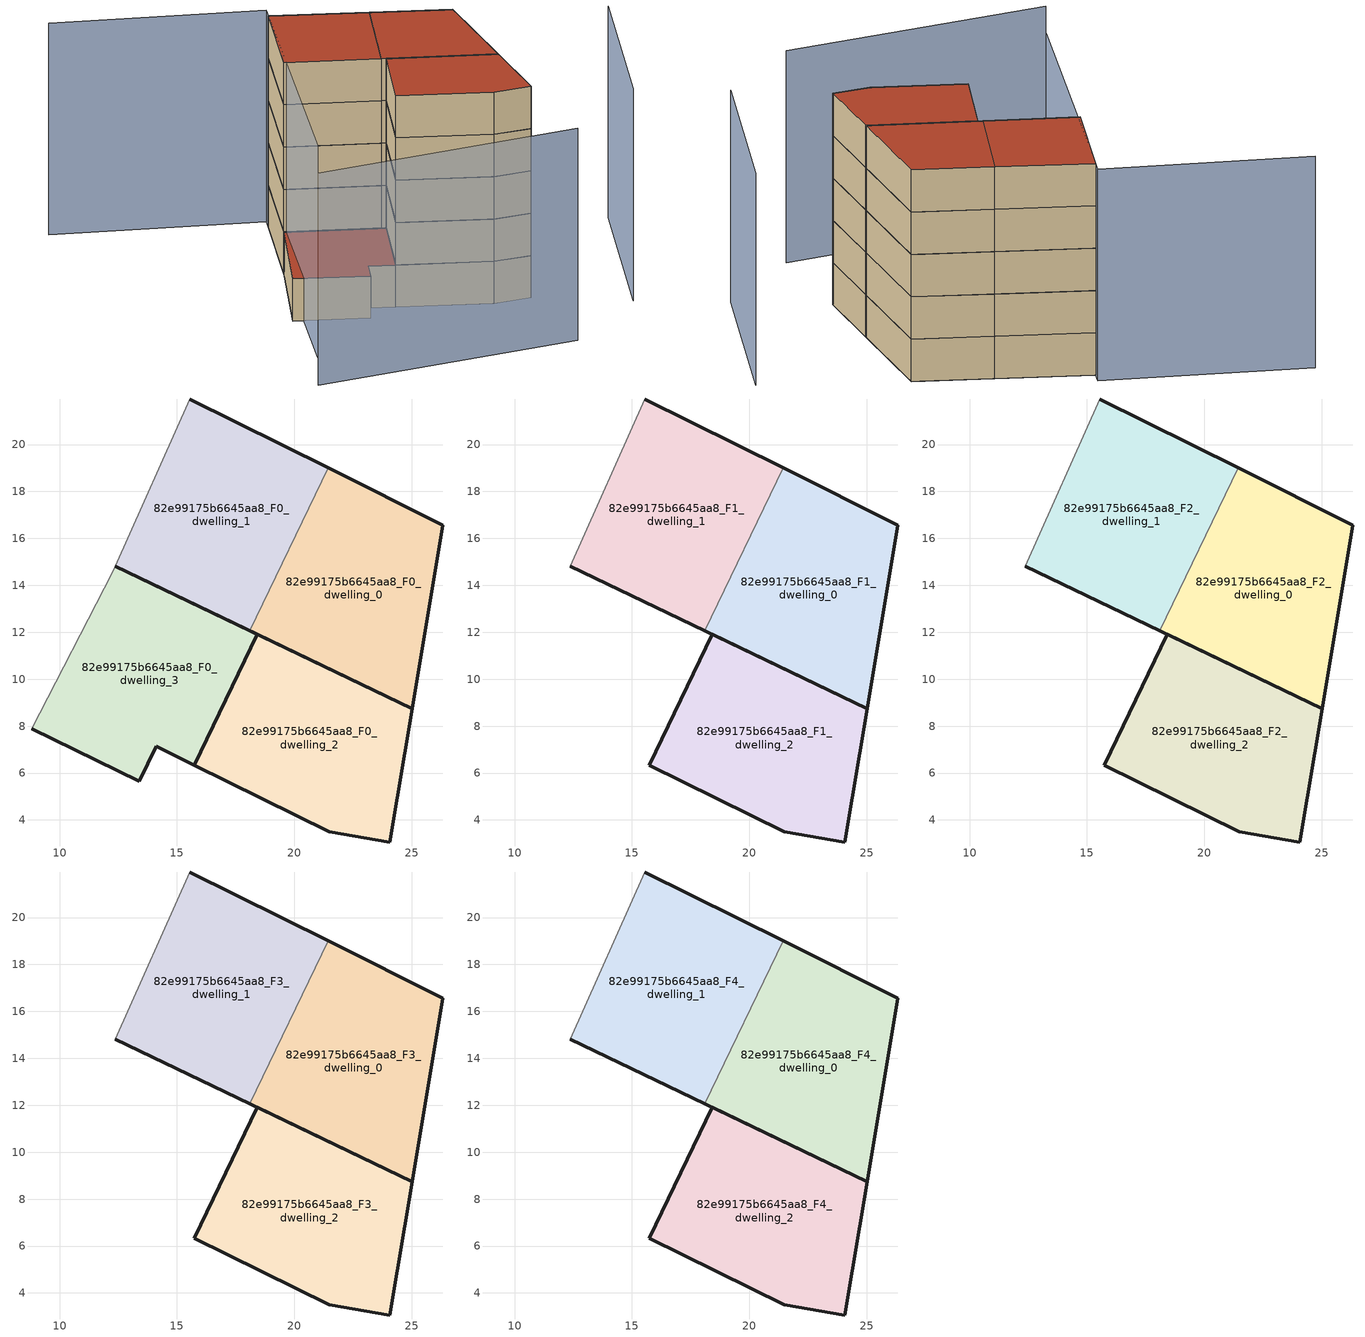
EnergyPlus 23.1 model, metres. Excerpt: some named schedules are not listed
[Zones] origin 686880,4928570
82e99175b6645aa8_F0_dwelling_0
 floor ground (EU_floor_Construction): 25.02,8.74 26.34,16.56 21.45,19 18.11,12.06 z0
 wall outside (EU_wall_Construction): 21.45,19 26.34,16.56 25.02,8.74 18.11,12.06 z0:3
 wall to 82e99175b6645aa8_F0_dwelling_1 (EU_wall_Construction): 18.11,12.06 21.45,19 z0:3
82e99175b6645aa8_F0_dwelling_1
 floor ground (EU_floor_Construction): 18.11,12.06 21.45,19 15.56,21.94 12.36,14.82 z0
 wall outside (EU_wall_Construction): 18.11,12.06 12.36,14.82 / 15.56,21.94 21.45,19 z0:3
 wall adiabatic (EU_wall_Construction): 12.36,14.82 15.56,21.94 z0:3
82e99175b6645aa8_F0_dwelling_2
 floor ground (EU_floor_Construction): 24.07,3.06 25.02,8.74 18.42,11.91 15.74,6.33 21.5,3.5 z0
 wall outside (EU_wall_Construction): 18.42,11.91 25.02,8.74 24.07,3.06 21.5,3.5 15.74,6.33 18.42,11.91 z0:3
82e99175b6645aa8_F0_dwelling_3
 floor ground (EU_floor_Construction): 15.74,6.33 18.42,11.91 12.36,14.82 12.24,14.54 8.81,7.88 13.39,5.64 14.12,7.13 z0
 wall outside (EU_wall_Construction): 12.36,14.82 18.42,11.91 15.74,6.33 14.12,7.13 13.39,5.64 8.81,7.88 z0:3
 wall adiabatic (EU_wall_Construction): 8.81,7.88 12.24,14.54 12.36,14.82 z0:3
 roof outside (EU_roof_Construction): 18.42,11.91 15.74,6.33 14.12,7.13 13.39,5.64 8.81,7.88 12.24,14.54 12.36,14.82 z3
82e99175b6645aa8_F1_dwelling_0
 floor to 82e99175b6645aa8_F0_dwelling_0 (EU_floor_Construction): 25.02,8.74 26.34,16.56 21.45,19 18.11,12.06 z3
 wall outside (EU_wall_Construction): 21.45,19 26.34,16.56 25.02,8.74 18.11,12.06 z3:6
 wall to 82e99175b6645aa8_F1_dwelling_1 (EU_wall_Construction): 18.11,12.06 21.45,19 z3:6
82e99175b6645aa8_F1_dwelling_1
 floor to 82e99175b6645aa8_F0_dwelling_1 (EU_floor_Construction): 18.11,12.06 21.45,19 15.56,21.94 12.36,14.82 z3
 wall outside (EU_wall_Construction): 18.11,12.06 12.36,14.82 / 15.56,21.94 21.45,19 z3:6
 wall adiabatic (EU_wall_Construction): 12.36,14.82 15.56,21.94 z3:6
82e99175b6645aa8_F1_dwelling_2
 floor to 82e99175b6645aa8_F0_dwelling_2 (EU_floor_Construction): 24.07,3.06 25.02,8.74 18.42,11.91 15.74,6.33 21.5,3.5 z3
 wall outside (EU_wall_Construction): 18.42,11.91 25.02,8.74 24.07,3.06 21.5,3.5 15.74,6.33 18.42,11.91 z3:6
82e99175b6645aa8_F2_dwelling_0
 floor to 82e99175b6645aa8_F1_dwelling_0 (EU_floor_Construction): 25.02,8.74 26.34,16.56 21.45,19 18.11,12.06 z6
 wall outside (EU_wall_Construction): 21.45,19 26.34,16.56 25.02,8.74 18.11,12.06 z6:9
 wall to 82e99175b6645aa8_F2_dwelling_1 (EU_wall_Construction): 18.11,12.06 21.45,19 z6:9
82e99175b6645aa8_F2_dwelling_1
 floor to 82e99175b6645aa8_F1_dwelling_1 (EU_floor_Construction): 18.11,12.06 21.45,19 15.56,21.94 12.36,14.82 z6
 wall outside (EU_wall_Construction): 18.11,12.06 12.36,14.82 / 15.56,21.94 21.45,19 z6:9
 wall adiabatic (EU_wall_Construction): 12.36,14.82 15.56,21.94 z6:9
82e99175b6645aa8_F2_dwelling_2
 floor to 82e99175b6645aa8_F1_dwelling_2 (EU_floor_Construction): 24.07,3.06 25.02,8.74 18.42,11.91 15.74,6.33 21.5,3.5 z6
 wall outside (EU_wall_Construction): 18.42,11.91 25.02,8.74 24.07,3.06 21.5,3.5 15.74,6.33 18.42,11.91 z6:9
82e99175b6645aa8_F3_dwelling_0
 floor to 82e99175b6645aa8_F2_dwelling_0 (EU_floor_Construction): 25.02,8.74 26.34,16.56 21.45,19 18.11,12.06 z9
 wall outside (EU_wall_Construction): 21.45,19 26.34,16.56 25.02,8.74 18.11,12.06 z9:12
 wall to 82e99175b6645aa8_F3_dwelling_1 (EU_wall_Construction): 18.11,12.06 21.45,19 z9:12
82e99175b6645aa8_F3_dwelling_1
 floor to 82e99175b6645aa8_F2_dwelling_1 (EU_floor_Construction): 18.11,12.06 21.45,19 15.56,21.94 12.36,14.82 z9
 wall outside (EU_wall_Construction): 18.11,12.06 12.36,14.82 / 15.56,21.94 21.45,19 z9:12
 wall adiabatic (EU_wall_Construction): 12.36,14.82 15.56,21.94 z9:12
82e99175b6645aa8_F3_dwelling_2
 floor to 82e99175b6645aa8_F2_dwelling_2 (EU_floor_Construction): 24.07,3.06 25.02,8.74 18.42,11.91 15.74,6.33 21.5,3.5 z9
 wall outside (EU_wall_Construction): 18.42,11.91 25.02,8.74 24.07,3.06 21.5,3.5 15.74,6.33 18.42,11.91 z9:12
82e99175b6645aa8_F4_dwelling_0
 floor to 82e99175b6645aa8_F3_dwelling_0 (EU_floor_Construction): 25.02,8.74 26.34,16.56 21.45,19 18.11,12.06 z12
 wall outside (EU_wall_Construction): 21.45,19 26.34,16.56 25.02,8.74 18.11,12.06 z12:15
 wall to 82e99175b6645aa8_F4_dwelling_1 (EU_wall_Construction): 18.11,12.06 21.45,19 z12:15
 roof outside (EU_roof_Construction): 26.34,16.56 25.02,8.74 18.11,12.06 21.45,19 z15
82e99175b6645aa8_F4_dwelling_1
 floor to 82e99175b6645aa8_F3_dwelling_1 (EU_floor_Construction): 18.11,12.06 21.45,19 15.56,21.94 12.36,14.82 z12
 wall outside (EU_wall_Construction): 18.11,12.06 12.36,14.82 / 15.56,21.94 21.45,19 z12:15
 wall adiabatic (EU_wall_Construction): 12.36,14.82 15.56,21.94 z12:15
 roof outside (EU_roof_Construction): 21.45,19 18.11,12.06 12.36,14.82 15.56,21.94 z15
82e99175b6645aa8_F4_dwelling_2
 floor to 82e99175b6645aa8_F3_dwelling_2 (EU_floor_Construction): 24.07,3.06 25.02,8.74 18.42,11.91 15.74,6.33 21.5,3.5 z12
 wall outside (EU_wall_Construction): 18.42,11.91 25.02,8.74 24.07,3.06 21.5,3.5 15.74,6.33 18.42,11.91 z12:15
 roof outside (EU_roof_Construction): 25.02,8.74 24.07,3.06 21.5,3.5 15.74,6.33 18.42,11.91 z15
shading: 4.71,-1.95 23,-4.45 / 2.73,28.38 15.92,22.79 / 15.92,22.79 7.08,1.92 / 29.51,-0.78 35.25,11.75 z0:15
[Building]
EU S2 Campaign: North Axis=0; Terrain=City; Solar Distribution=FullExterior
[Site:Location]
Bologna: Latitude=44.5; Longitude=11.25; Time Zone=1; Elevation=37
[SizingPeriod:WeatherFileDays]
AnnualSizingPeriod: Begin Month=1; Begin Day of Month=1; End Month=12; End Day of Month=31; Day of Week for Start Day=Monday; Use Weather File Daylight Saving Period=No; Use Weather File Rain and Snow Indicators=No
[MATERIAL]
EU_InternalMass_Material: Roughness=MediumRough; Thickness=0.1; Conductivity=1; Density=1800; Specific Heat=900; Thermal Absorptance=0.9; Solar Absorptance=0.7; Visible Absorptance=0.7
[MATERIAL:NOMASS] Roughness=MediumRough; Thermal Absorptance=0.9; Solar Absorptance=0.7; Visible Absorptance=0.7
Name | Thermal Resistance
EU_wall_NoMass | 0.905828
EU_roof_NoMass | 0.37593
EU_floor_NoMass | 0.67114
[CONSTRUCTION]
EU_wall_Construction: EU_wall_NoMass
EU_roof_Construction: EU_roof_NoMass
EU_floor_Construction: EU_floor_NoMass
EU_InternalMass_Construction: EU_InternalMass_Material
[ZONE] Type=1; Multiplier=1; Ceiling Height=autocalculate; Floor Area=autocalculate; Part of Total Floor Area=Yes
Name | Volume
82e99175b6645aa8_F0_dwelling_0 | 150.728
82e99175b6645aa8_F1_dwelling_0; 82e99175b6645aa8_F2_dwelling_0; 82e99175b6645aa8_F3_dwelling_0; 82e99175b6645aa8_F4_dwelling_0 | 150.727
82e99175b6645aa8_F0_dwelling_1 | 150.719
82e99175b6645aa8_F1_dwelling_1; 82e99175b6645aa8_F2_dwelling_1; 82e99175b6645aa8_F3_dwelling_1; 82e99175b6645aa8_F4_dwelling_1 | 150.718
82e99175b6645aa8_F0_dwelling_2; 82e99175b6645aa8_F1_dwelling_2; 82e99175b6645aa8_F2_dwelling_2; 82e99175b6645aa8_F3_dwelling_2; 82e99175b6645aa8_F4_dwelling_2 | 150.74
82e99175b6645aa8_F0_dwelling_3 | 150.722
[INTERNALMASS] Construction=EU_InternalMass_Construction
Name | Zone or ZoneList | Surface Area
82e99175b6645aa8_F0_dwelling_0_EU_InternalMass | 82e99175b6645aa8_F0_dwelling_0 | 50.2423
82e99175b6645aa8_F0_dwelling_1_EU_InternalMass | 82e99175b6645aa8_F0_dwelling_1 | 50.2394
82e99175b6645aa8_F0_dwelling_2_EU_InternalMass | 82e99175b6645aa8_F0_dwelling_2 | 50.2468
82e99175b6645aa8_F0_dwelling_3_EU_InternalMass | 82e99175b6645aa8_F0_dwelling_3 | 50.2409
82e99175b6645aa8_F1_dwelling_0_EU_InternalMass | 82e99175b6645aa8_F1_dwelling_0 | 66.9834
82e99175b6645aa8_F1_dwelling_1_EU_InternalMass | 82e99175b6645aa8_F1_dwelling_1 | 66.9931
82e99175b6645aa8_F1_dwelling_2_EU_InternalMass | 82e99175b6645aa8_F1_dwelling_2 | 66.9918
82e99175b6645aa8_F2_dwelling_0_EU_InternalMass | 82e99175b6645aa8_F2_dwelling_0 | 66.9834
82e99175b6645aa8_F2_dwelling_1_EU_InternalMass | 82e99175b6645aa8_F2_dwelling_1 | 66.9931
82e99175b6645aa8_F2_dwelling_2_EU_InternalMass | 82e99175b6645aa8_F2_dwelling_2 | 66.9918
82e99175b6645aa8_F3_dwelling_0_EU_InternalMass | 82e99175b6645aa8_F3_dwelling_0 | 66.9834
82e99175b6645aa8_F3_dwelling_1_EU_InternalMass | 82e99175b6645aa8_F3_dwelling_1 | 66.9931
82e99175b6645aa8_F3_dwelling_2_EU_InternalMass | 82e99175b6645aa8_F3_dwelling_2 | 66.9918
82e99175b6645aa8_F4_dwelling_0_EU_InternalMass | 82e99175b6645aa8_F4_dwelling_0 | 66.9834
82e99175b6645aa8_F4_dwelling_1_EU_InternalMass | 82e99175b6645aa8_F4_dwelling_1 | 66.9931
82e99175b6645aa8_F4_dwelling_2_EU_InternalMass | 82e99175b6645aa8_F4_dwelling_2 | 66.9918
[OTHEREQUIPMENT] Fuel Type=Electricity; Design Level Calculation Method=Watts/Area; Power per Zone Floor Area=1; Fraction Latent=0; Fraction Radiant=0; Fraction Lost=0; Carbon Dioxide Generation Rate=0; EndUse Subcategory=EU_Step8_InternalGains
Name | Zone or ZoneList or Space or SpaceList | Schedule
EU_Step8_InternalGain_82e99175b6645aa8_F0_dwelling_0_f000 | 82e99175b6645aa8_F0_dwelling_0 | EU_Step8_GainSchedule_82e99175b6645aa8_F0_dwelling_0_f000
EU_Step8_InternalGain_82e99175b6645aa8_F0_dwelling_1_f000 | 82e99175b6645aa8_F0_dwelling_1 | EU_Step8_GainSchedule_82e99175b6645aa8_F0_dwelling_1_f000
EU_Step8_InternalGain_82e99175b6645aa8_F0_dwelling_2_f000 | 82e99175b6645aa8_F0_dwelling_2 | EU_Step8_GainSchedule_82e99175b6645aa8_F0_dwelling_2_f000
EU_Step8_InternalGain_82e99175b6645aa8_F0_dwelling_3_f000 | 82e99175b6645aa8_F0_dwelling_3 | EU_Step8_GainSchedule_82e99175b6645aa8_F0_dwelling_3_f000
EU_Step8_InternalGain_82e99175b6645aa8_F1_dwelling_0_f000 | 82e99175b6645aa8_F1_dwelling_0 | EU_Step8_GainSchedule_82e99175b6645aa8_F1_dwelling_0_f000
EU_Step8_InternalGain_82e99175b6645aa8_F1_dwelling_1_f000 | 82e99175b6645aa8_F1_dwelling_1 | EU_Step8_GainSchedule_82e99175b6645aa8_F1_dwelling_1_f000
EU_Step8_InternalGain_82e99175b6645aa8_F1_dwelling_2_f000 | 82e99175b6645aa8_F1_dwelling_2 | EU_Step8_GainSchedule_82e99175b6645aa8_F1_dwelling_2_f000
EU_Step8_InternalGain_82e99175b6645aa8_F2_dwelling_0_f000 | 82e99175b6645aa8_F2_dwelling_0 | EU_Step8_GainSchedule_82e99175b6645aa8_F2_dwelling_0_f000
EU_Step8_InternalGain_82e99175b6645aa8_F2_dwelling_1_f000 | 82e99175b6645aa8_F2_dwelling_1 | EU_Step8_GainSchedule_82e99175b6645aa8_F2_dwelling_1_f000
EU_Step8_InternalGain_82e99175b6645aa8_F2_dwelling_2_f000 | 82e99175b6645aa8_F2_dwelling_2 | EU_Step8_GainSchedule_82e99175b6645aa8_F2_dwelling_2_f000
EU_Step8_InternalGain_82e99175b6645aa8_F3_dwelling_0_f000 | 82e99175b6645aa8_F3_dwelling_0 | EU_Step8_GainSchedule_82e99175b6645aa8_F3_dwelling_0_f000
EU_Step8_InternalGain_82e99175b6645aa8_F3_dwelling_1_f000 | 82e99175b6645aa8_F3_dwelling_1 | EU_Step8_GainSchedule_82e99175b6645aa8_F3_dwelling_1_f000
EU_Step8_InternalGain_82e99175b6645aa8_F3_dwelling_2_f000 | 82e99175b6645aa8_F3_dwelling_2 | EU_Step8_GainSchedule_82e99175b6645aa8_F3_dwelling_2_f000
EU_Step8_InternalGain_82e99175b6645aa8_F4_dwelling_0_f000 | 82e99175b6645aa8_F4_dwelling_0 | EU_Step8_GainSchedule_82e99175b6645aa8_F4_dwelling_0_f000
EU_Step8_InternalGain_82e99175b6645aa8_F4_dwelling_1_f000 | 82e99175b6645aa8_F4_dwelling_1 | EU_Step8_GainSchedule_82e99175b6645aa8_F4_dwelling_1_f000
EU_Step8_InternalGain_82e99175b6645aa8_F4_dwelling_2_f000 | 82e99175b6645aa8_F4_dwelling_2 | EU_Step8_GainSchedule_82e99175b6645aa8_F4_dwelling_2_f000
[ZONEVENTILATION:DESIGNFLOWRATE] Schedule=EU_AlwaysOn; Design Flow Rate Calculation Method=AirChanges/Hour; Air Changes per Hour=0.73129; Ventilation Type=Natural; Fan Pressure Rise=0; Fan Total Efficiency=1; Constant Term Coefficient=1; Temperature Term Coefficient=0; Velocity Term Coefficient=0; Velocity Squared Term Coefficient=0; Minimum Indoor Temperature=-100; Maximum Indoor Temperature=100; Delta Temperature=-100; Minimum Outdoor Temperature=-100; Maximum Outdoor Temperature=100; Maximum Wind Speed=40
Name | Zone or ZoneList or Space or SpaceList
EU_ConstantAir_82e99175b6645aa8_F0_dwelling_0 | 82e99175b6645aa8_F0_dwelling_0
EU_ConstantAir_82e99175b6645aa8_F0_dwelling_1 | 82e99175b6645aa8_F0_dwelling_1
EU_ConstantAir_82e99175b6645aa8_F0_dwelling_2 | 82e99175b6645aa8_F0_dwelling_2
EU_ConstantAir_82e99175b6645aa8_F0_dwelling_3 | 82e99175b6645aa8_F0_dwelling_3
EU_ConstantAir_82e99175b6645aa8_F1_dwelling_0 | 82e99175b6645aa8_F1_dwelling_0
EU_ConstantAir_82e99175b6645aa8_F1_dwelling_1 | 82e99175b6645aa8_F1_dwelling_1
EU_ConstantAir_82e99175b6645aa8_F1_dwelling_2 | 82e99175b6645aa8_F1_dwelling_2
EU_ConstantAir_82e99175b6645aa8_F2_dwelling_0 | 82e99175b6645aa8_F2_dwelling_0
EU_ConstantAir_82e99175b6645aa8_F2_dwelling_1 | 82e99175b6645aa8_F2_dwelling_1
EU_ConstantAir_82e99175b6645aa8_F2_dwelling_2 | 82e99175b6645aa8_F2_dwelling_2
EU_ConstantAir_82e99175b6645aa8_F3_dwelling_0 | 82e99175b6645aa8_F3_dwelling_0
EU_ConstantAir_82e99175b6645aa8_F3_dwelling_1 | 82e99175b6645aa8_F3_dwelling_1
EU_ConstantAir_82e99175b6645aa8_F3_dwelling_2 | 82e99175b6645aa8_F3_dwelling_2
EU_ConstantAir_82e99175b6645aa8_F4_dwelling_0 | 82e99175b6645aa8_F4_dwelling_0
EU_ConstantAir_82e99175b6645aa8_F4_dwelling_1 | 82e99175b6645aa8_F4_dwelling_1
EU_ConstantAir_82e99175b6645aa8_F4_dwelling_2 | 82e99175b6645aa8_F4_dwelling_2
[HVACTEMPLATE:THERMOSTAT] Constant Heating Setpoint=20; Constant Cooling Setpoint=50
EU_HeatOnly_82e99175b6645aa8_F0_dwelling_0; EU_HeatOnly_82e99175b6645aa8_F0_dwelling_1; EU_HeatOnly_82e99175b6645aa8_F0_dwelling_2; EU_HeatOnly_82e99175b6645aa8_F0_dwelling_3; EU_HeatOnly_82e99175b6645aa8_F1_dwelling_0; EU_HeatOnly_82e99175b6645aa8_F1_dwelling_1; EU_HeatOnly_82e99175b6645aa8_F1_dwelling_2; EU_HeatOnly_82e99175b6645aa8_F2_dwelling_0; EU_HeatOnly_82e99175b6645aa8_F2_dwelling_1; EU_HeatOnly_82e99175b6645aa8_F2_dwelling_2; EU_HeatOnly_82e99175b6645aa8_F3_dwelling_0; EU_HeatOnly_82e99175b6645aa8_F3_dwelling_1; EU_HeatOnly_82e99175b6645aa8_F3_dwelling_2; EU_HeatOnly_82e99175b6645aa8_F4_dwelling_0; EU_HeatOnly_82e99175b6645aa8_F4_dwelling_1; EU_HeatOnly_82e99175b6645aa8_F4_dwelling_2
[HVACTEMPLATE:ZONE:IDEALLOADSAIRSYSTEM] System Availability Schedule=EU_AlwaysOn; Maximum Heating Supply Air Temperature=50; Minimum Cooling Supply Air Temperature=13; Maximum Heating Supply Air Humidity Ratio=0.0156; Minimum Cooling Supply Air Humidity Ratio=0.0077; Heating Limit=NoLimit; Cooling Limit=NoLimit; Heating Availability Schedule=EU_AlwaysOn; Cooling Availability Schedule=EU_CoolingOff; Dehumidification Control Type=ConstantSensibleHeatRatio; Cooling Sensible Heat Ratio=0.7; Dehumidification Setpoint=60; Humidification Control Type=None; Humidification Setpoint=30; Outdoor Air Method=None; Outdoor Air Flow Rate per Person=0.00944; Outdoor Air Flow Rate per Zone Floor Area=0; Outdoor Air Flow Rate per Zone=0; Demand Controlled Ventilation Type=None; Outdoor Air Economizer Type=NoEconomizer; Heat Recovery Type=None; Sensible Heat Recovery Effectiveness=0.7; Latent Heat Recovery Effectiveness=0.65
Name | Template Thermostat
82e99175b6645aa8_F0_dwelling_0 | EU_HeatOnly_82e99175b6645aa8_F0_dwelling_0
82e99175b6645aa8_F0_dwelling_1 | EU_HeatOnly_82e99175b6645aa8_F0_dwelling_1
82e99175b6645aa8_F0_dwelling_2 | EU_HeatOnly_82e99175b6645aa8_F0_dwelling_2
82e99175b6645aa8_F0_dwelling_3 | EU_HeatOnly_82e99175b6645aa8_F0_dwelling_3
82e99175b6645aa8_F1_dwelling_0 | EU_HeatOnly_82e99175b6645aa8_F1_dwelling_0
82e99175b6645aa8_F1_dwelling_1 | EU_HeatOnly_82e99175b6645aa8_F1_dwelling_1
82e99175b6645aa8_F1_dwelling_2 | EU_HeatOnly_82e99175b6645aa8_F1_dwelling_2
82e99175b6645aa8_F2_dwelling_0 | EU_HeatOnly_82e99175b6645aa8_F2_dwelling_0
82e99175b6645aa8_F2_dwelling_1 | EU_HeatOnly_82e99175b6645aa8_F2_dwelling_1
82e99175b6645aa8_F2_dwelling_2 | EU_HeatOnly_82e99175b6645aa8_F2_dwelling_2
82e99175b6645aa8_F3_dwelling_0 | EU_HeatOnly_82e99175b6645aa8_F3_dwelling_0
82e99175b6645aa8_F3_dwelling_1 | EU_HeatOnly_82e99175b6645aa8_F3_dwelling_1
82e99175b6645aa8_F3_dwelling_2 | EU_HeatOnly_82e99175b6645aa8_F3_dwelling_2
82e99175b6645aa8_F4_dwelling_0 | EU_HeatOnly_82e99175b6645aa8_F4_dwelling_0
82e99175b6645aa8_F4_dwelling_1 | EU_HeatOnly_82e99175b6645aa8_F4_dwelling_1
82e99175b6645aa8_F4_dwelling_2 | EU_HeatOnly_82e99175b6645aa8_F4_dwelling_2
[SIZING:ZONE] Zone Cooling Design Supply Air Temperature Input Method=SupplyAirTemperature; Zone Cooling Design Supply Air Temperature=13; Zone Heating Design Supply Air Temperature Input Method=SupplyAirTemperature; Zone Heating Design Supply Air Temperature=50; Zone Cooling Design Supply Air Humidity Ratio=0.008; Zone Heating Design Supply Air Humidity Ratio=0.008; Cooling Design Air Flow Method=DesignDay; Cooling Design Air Flow Rate=0; Cooling Minimum Air Flow per Zone Floor Area=0.000762; Cooling Minimum Air Flow=0; Cooling Minimum Air Flow Fraction=0.2; Heating Design Air Flow Method=DesignDay; Heating Design Air Flow Rate=0; Heating Maximum Air Flow per Zone Floor Area=0.002032; Heating Maximum Air Flow=0.141576; Heating Maximum Air Flow Fraction=0.3; Account for Dedicated Outdoor Air System=No; Dedicated Outdoor Air System Control Strategy=NeutralSupplyAir; Dedicated Outdoor Air Low Setpoint Temperature for Design=autosize; Dedicated Outdoor Air High Setpoint Temperature for Design=autosize; Zone Load Sizing Method=Sensible Load Only No Latent Load; Zone Latent Cooling Design Supply Air Humidity Ratio Input Method=HumidityRatioDifference; Zone Cooling Design Supply Air Humidity Ratio Difference=0.005; Zone Latent Heating Design Supply Air Humidity Ratio Input Method=HumidityRatioDifference; Zone Humidification Design Supply Air Humidity Ratio Difference=0.005
82e99175b6645aa8_F0_dwelling_0; 82e99175b6645aa8_F0_dwelling_1; 82e99175b6645aa8_F0_dwelling_2; 82e99175b6645aa8_F0_dwelling_3; 82e99175b6645aa8_F1_dwelling_0; 82e99175b6645aa8_F1_dwelling_1; 82e99175b6645aa8_F1_dwelling_2; 82e99175b6645aa8_F2_dwelling_0; 82e99175b6645aa8_F2_dwelling_1; 82e99175b6645aa8_F2_dwelling_2
